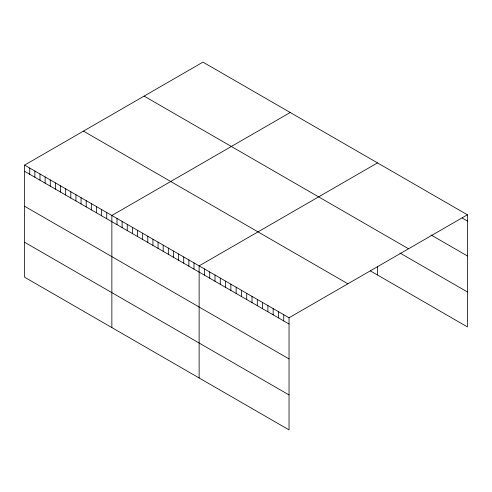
<?xml version="1.0" encoding="UTF-8"?>
<svg xmlns="http://www.w3.org/2000/svg" width="492" height="492" viewBox="0 0 492 492"><rect width="100%" height="100%" fill="white"/><g stroke="black" fill="none" stroke-linecap="round" stroke-linejoin="round"><path stroke-width="0.74" d="M24.6 165.097L289.038 317.771L289.038 429.879L24.6 277.205L24.6 165.097L202.962 62.121L467.4 214.795L467.4 326.903L370.433 270.92M290.225 112.502L111.862 215.478L111.862 327.586M377.493 162.889L199.131 265.865L199.131 377.967M289.038 317.771L467.4 214.795M462.111 217.962L467.4 221.019M431.041 234.967L467.4 255.957M144.101 96.106L408.538 248.78M399.965 253.029L467.4 291.959M83.462 131.118L347.899 283.792M24.6 171.321L289.038 323.994M24.6 206.259L289.038 358.932M24.6 242.261L289.038 394.935M377.493 266.258L377.493 274.991M283.749 314.72L283.749 320.938M278.46 311.664L278.46 317.887M273.171 308.613L273.171 314.831M267.882 305.557L267.882 311.78M262.593 302.506L262.593 308.724M257.304 299.45L257.304 305.673M252.015 296.399L252.015 302.617M246.732 293.343L246.732 299.567M241.443 290.292L241.443 296.51M236.154 287.236L236.154 293.46M230.865 284.185L230.865 290.403M225.576 281.129L225.576 287.353M220.287 278.078L220.287 284.296M214.998 275.022L214.998 281.246M209.709 271.971L209.709 278.189M204.42 268.915L204.42 275.139M193.996 262.9L193.996 269.118M188.86 259.936L188.86 266.154M183.731 256.972L183.731 263.189M178.596 254.007L178.596 260.231M173.461 251.043L173.461 257.267M168.332 248.079L168.332 254.303M163.196 245.114L163.196 251.338M158.061 242.15L158.061 248.374M152.932 239.192L152.932 245.41M147.797 236.228L147.797 242.445M142.662 233.263L142.662 239.481M137.532 230.299L137.532 236.517M132.397 227.335L132.397 233.559M127.262 224.37L127.262 230.594M122.133 221.406L122.133 227.63M116.998 218.442L116.998 224.666M106.733 212.519L106.733 218.737M101.598 209.555L101.598 215.773M96.463 206.591L96.463 212.808M91.334 203.627L91.334 209.844M86.198 200.662L86.198 206.88M81.063 197.698L81.063 203.922M75.934 194.734L75.934 200.957M70.799 191.769L70.799 197.993M65.664 188.805L65.664 195.029M60.534 185.847L60.534 192.065M55.399 182.883L55.399 189.1M50.264 179.918L50.264 186.136M45.135 176.954L45.135 183.172M40 173.99L40 180.207M34.864 171.025L34.864 177.249M29.735 168.061L29.735 174.285"/></g></svg>
